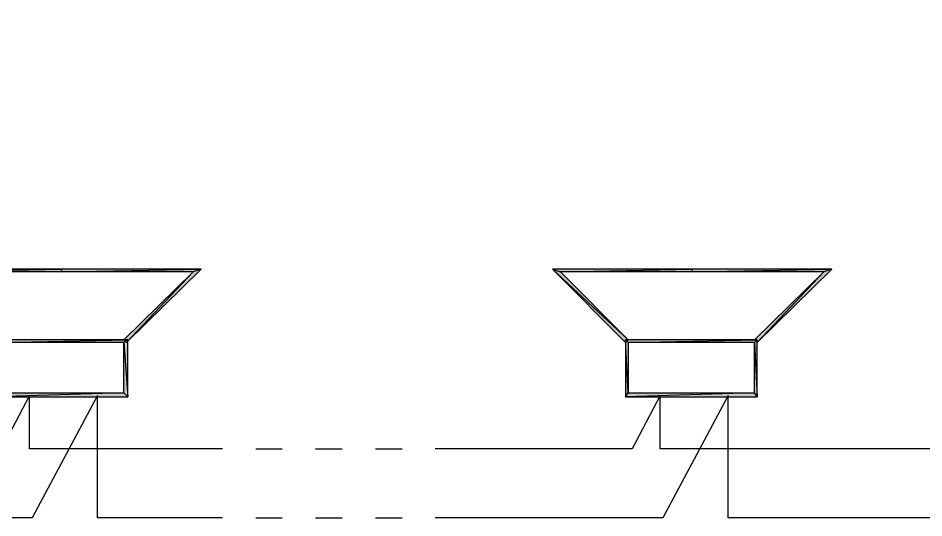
# Model space of a CAD drawing. Header units: millimetres. Extents: x 0 to 420, y 0 to 297.
# Drawn here: x 307.61 to 336.43, y 112.31 to 128.22 of the extents above; entities that cross this region are included whole.
import ezdxf

# ---------------------------------------------------------------- set-up
doc = ezdxf.new("R2010")
doc.units = ezdxf.units.MM
doc.layers.get('0').update_dxf_attribs({"linetype": 'CONTINUOUS'})

msp = doc.modelspace()

# ---------------------------------------------------------------- hatches: boundary and pattern name
at = {"true_color": 0x000007}
h = msp.add_hatch(color=0, dxfattribs=at)
h.paths.add_polyline_path([(306.874333, 117.898333), (306.959, 117.983), (304.546, 120.226667)], flags=0)
h.paths.add_polyline_path([(306.959, 117.983), (304.546, 120.226667), (304.8, 120.142)], flags=0)
h.paths.add_polyline_path([(304.546, 120.226667), (304.8, 120.142), (308.991, 120.226667)], flags=0)
h.paths.add_polyline_path([(304.8, 120.142), (308.991, 120.226667), (308.991, 120.142)], flags=0)
h.paths.add_polyline_path([(308.991, 120.226667), (308.991, 120.142), (313.436, 120.226667)], flags=0)
h.paths.add_polyline_path([(308.991, 120.142), (313.436, 120.226667), (313.182, 120.142)], flags=0)
h.paths.add_polyline_path([(313.436, 120.226667), (313.182, 120.142), (311.065333, 117.898333)], flags=0)
h.paths.add_polyline_path([(313.182, 120.142), (311.065333, 117.898333), (310.980667, 117.983)], flags=0)
h = msp.add_hatch(color=0, dxfattribs=at)
h.paths.add_polyline_path([(326.940333, 117.898333), (327.025, 117.983), (324.612, 120.226667)], flags=0)
h.paths.add_polyline_path([(327.025, 117.983), (324.612, 120.226667), (324.866, 120.142)], flags=0)
h.paths.add_polyline_path([(324.612, 120.226667), (324.866, 120.142), (329.057, 120.226667)], flags=0)
h.paths.add_polyline_path([(324.866, 120.142), (329.057, 120.226667), (329.057, 120.142)], flags=0)
h.paths.add_polyline_path([(329.057, 120.226667), (329.057, 120.142), (333.502, 120.226667)], flags=0)
h.paths.add_polyline_path([(329.057, 120.142), (333.502, 120.226667), (333.248, 120.142)], flags=0)
h.paths.add_polyline_path([(333.502, 120.226667), (333.248, 120.142), (331.131333, 117.898333)], flags=0)
h.paths.add_polyline_path([(333.248, 120.142), (331.131333, 117.898333), (331.046667, 117.983)], flags=0)
h = msp.add_hatch(color=0, dxfattribs=at)
h.paths.add_polyline_path([(306.874333, 117.983), (307.001333, 117.898333), (311.107667, 117.983)], flags=0)
h.paths.add_polyline_path([(307.001333, 117.898333), (311.107667, 117.983), (310.980667, 117.898333)], flags=0)
h.paths.add_polyline_path([(311.107667, 117.983), (310.980667, 117.898333), (311.107667, 116.162667)], flags=0)
h.paths.add_polyline_path([(310.980667, 117.898333), (311.107667, 116.162667), (310.980667, 116.289667)], flags=0)
h.paths.add_polyline_path([(311.107667, 116.162667), (310.980667, 116.289667), (306.874333, 116.162667)], flags=0)
h.paths.add_polyline_path([(310.980667, 116.289667), (306.874333, 116.162667), (307.001333, 116.289667)], flags=0)
h.paths.add_polyline_path([(306.874333, 116.162667), (307.001333, 116.289667), (306.874333, 117.983)], flags=0)
h.paths.add_polyline_path([(307.001333, 116.289667), (306.874333, 117.983), (307.001333, 117.898333)], flags=0)
h = msp.add_hatch(color=0, dxfattribs=at)
h.paths.add_polyline_path([(326.940333, 117.983), (327.025, 117.898333), (331.131333, 117.983)], flags=0)
h.paths.add_polyline_path([(327.025, 117.898333), (331.131333, 117.983), (331.046667, 117.898333)], flags=0)
h.paths.add_polyline_path([(331.131333, 117.983), (331.046667, 117.898333), (331.131333, 116.162667)], flags=0)
h.paths.add_polyline_path([(331.046667, 117.898333), (331.131333, 116.162667), (331.046667, 116.289667)], flags=0)
h.paths.add_polyline_path([(331.131333, 116.162667), (331.046667, 116.289667), (326.940333, 116.162667)], flags=0)
h.paths.add_polyline_path([(331.046667, 116.289667), (326.940333, 116.162667), (327.025, 116.289667)], flags=0)
h.paths.add_polyline_path([(326.940333, 116.162667), (327.025, 116.289667), (326.940333, 117.983)], flags=0)
h.paths.add_polyline_path([(327.025, 116.289667), (326.940333, 117.983), (327.025, 117.898333)], flags=0)

# ---------------------------------------------------------------- linework, layer by layer
at = {"color": 0, "true_color": 0x000007}
for points in [[(350.689333, 126.449667), (346.71, 126.449667), (346.71, 128.608667), (346.71, 130.302), (344.635667, 126.449667), (337.015667, 126.449667), (337.015667, 112.310333), (330.2, 112.310333), (330.2, 114.511667), (330.2, 116.205), (328.125667, 112.310333), (320.886667, 112.310333)], [(350.689333, 128.608667), (344.551, 128.608667), (344.551, 130.302), (343.662, 128.608667), (339.725, 128.608667), (339.725, 114.511667), (328.041, 114.511667), (328.041, 116.205), (327.152, 114.511667), (320.886667, 114.511667)], [(314.113333, 112.310333), (310.134, 112.310333), (310.134, 114.511667), (310.134, 116.205), (308.059667, 112.310333), (304.122667, 112.310333), (265.641667, 112.310333), (265.641667, 128.693333)], [(314.113333, 114.511667), (307.975, 114.511667), (307.975, 116.205), (307.086, 114.511667), (303.149, 114.511667), (267.885333, 114.511667), (267.885333, 128.693333)], [(315.171667, 114.511667), (316.018333, 114.511667)], [(317.076667, 114.511667), (317.923333, 114.511667)], [(318.981667, 114.511667), (319.828333, 114.511667)], [(315.171667, 112.310333), (316.018333, 112.310333)], [(317.076667, 112.310333), (317.923333, 112.310333)], [(318.981667, 112.310333), (319.828333, 112.310333)]]:
    msp.add_lwpolyline(points, dxfattribs=at)
for points in [[(304.546, 120.226667), (304.8, 120.142), (308.991, 120.226667)], [(304.8, 120.142), (308.991, 120.226667), (308.991, 120.142)], [(308.991, 120.226667), (308.991, 120.142), (313.436, 120.226667)], [(308.991, 120.142), (313.436, 120.226667), (313.182, 120.142)], [(313.436, 120.226667), (313.182, 120.142), (311.065333, 117.898333)], [(326.940333, 117.898333), (327.025, 117.983), (324.612, 120.226667)], [(327.025, 117.983), (324.612, 120.226667), (324.866, 120.142)], [(324.612, 120.226667), (324.866, 120.142), (329.057, 120.226667)], [(324.866, 120.142), (329.057, 120.226667), (329.057, 120.142)], [(329.057, 120.226667), (329.057, 120.142), (333.502, 120.226667)], [(329.057, 120.142), (333.502, 120.226667), (333.248, 120.142)], [(333.502, 120.226667), (333.248, 120.142), (331.131333, 117.898333)], [(313.182, 120.142), (311.065333, 117.898333), (310.980667, 117.983)], [(333.248, 120.142), (331.131333, 117.898333), (331.046667, 117.983)], [(306.874333, 117.983), (307.001333, 117.898333), (311.107667, 117.983)], [(307.001333, 117.898333), (311.107667, 117.983), (310.980667, 117.898333)], [(311.107667, 117.983), (310.980667, 117.898333), (311.107667, 116.162667)], [(310.980667, 117.898333), (311.107667, 116.162667), (310.980667, 116.289667)], [(326.940333, 117.983), (327.025, 117.898333), (331.131333, 117.983)], [(326.940333, 116.162667), (327.025, 116.289667), (326.940333, 117.983)], [(327.025, 116.289667), (326.940333, 117.983), (327.025, 117.898333)], [(327.025, 117.898333), (331.131333, 117.983), (331.046667, 117.898333)], [(331.131333, 117.983), (331.046667, 117.898333), (331.131333, 116.162667)], [(331.046667, 117.898333), (331.131333, 116.162667), (331.046667, 116.289667)], [(311.107667, 116.162667), (310.980667, 116.289667), (306.874333, 116.162667)], [(310.980667, 116.289667), (306.874333, 116.162667), (307.001333, 116.289667)], [(331.131333, 116.162667), (331.046667, 116.289667), (326.940333, 116.162667)], [(331.046667, 116.289667), (326.940333, 116.162667), (327.025, 116.289667)]]:
    msp.add_lwpolyline(points, close=True, dxfattribs=at)

doc.saveas('drawing.dxf')
